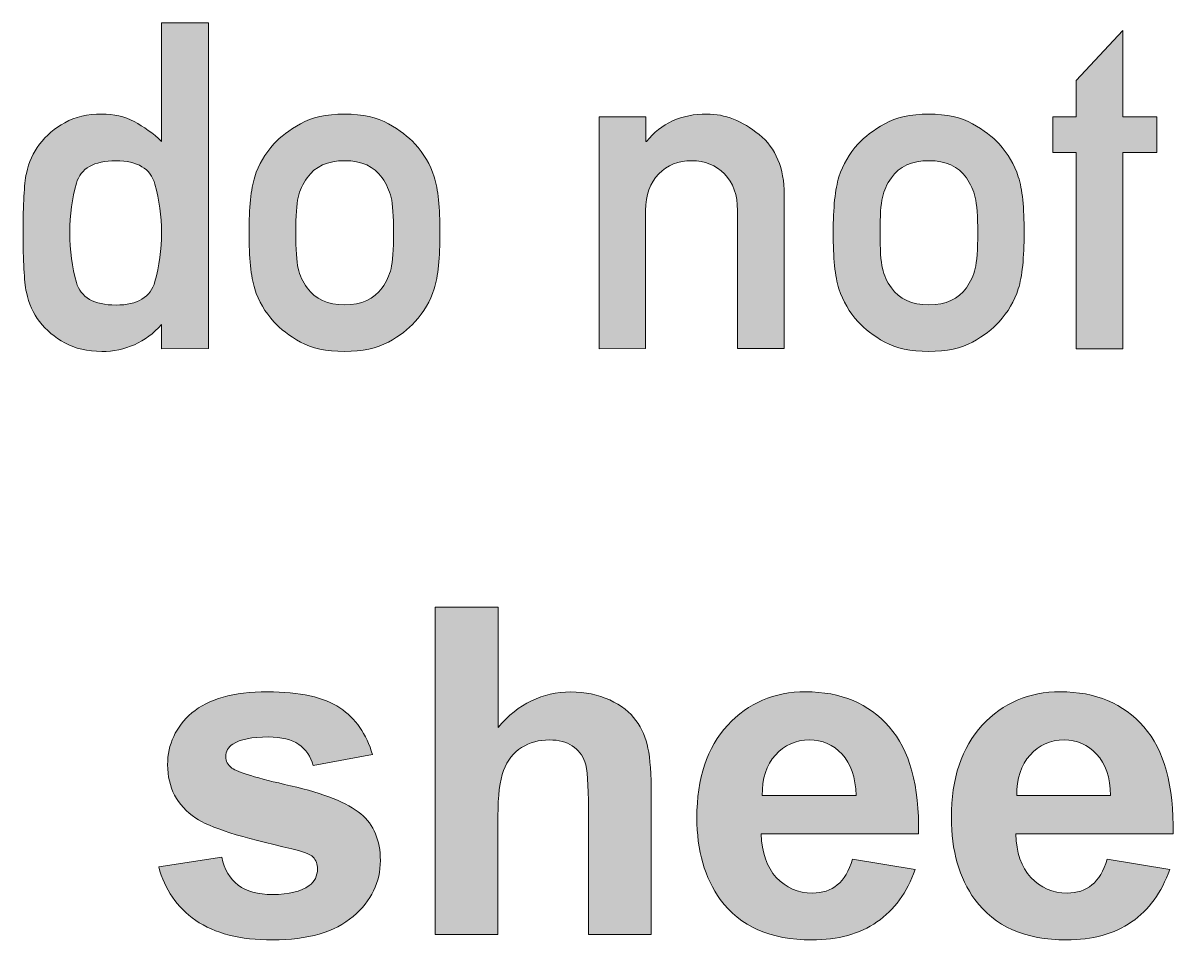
# Model space of a CAD drawing. Header units: inches. Extents: x 247 to 2765, y -1897 to -1110.
# Drawn here: x 2705.35 to 2715.99, y -1319.66 to -1311.18 of the extents above; entities that cross this region are included whole.
import ezdxf

# ---------------------------------------------------------------- set-up
doc = ezdxf.new("R2010")
doc.units = ezdxf.units.IN
doc.header["$MEASUREMENT"] = 0
doc.layers.add('Layer 1', color=7, linetype='Continuous')

# ---------------------------------------------------------------- blocks, each defined once
blk = doc.blocks.new('block 320')
at = {"layer": 'Layer 1', "true_color": 0x010101}
h = blk.add_hatch(color=18, dxfattribs=at)
h.dxf.hatch_style = 2
edge = h.paths.add_edge_path()
edge.add_spline(control_points=[(2706.631, -1314.195), (2706.631, -1314.195), (2706.631, -1313.971), (2706.631, -1313.971), (2706.481, -1314.137), (2706.296, -1314.22), (2706.078, -1314.22), (2705.946, -1314.22), (2705.832, -1314.194), (2705.736, -1314.141), (2705.641, -1314.09), (2705.564, -1314.023), (2705.503, -1313.943), (2705.442, -1313.867), (2705.402, -1313.777), (2705.381, -1313.673), (2705.36, -1313.568), (2705.35, -1313.384), (2705.35, -1313.12), (2705.35, -1312.858), (2705.36, -1312.676), (2705.381, -1312.573), (2705.402, -1312.47), (2705.442, -1312.381), (2705.503, -1312.303), (2705.564, -1312.223), (2705.642, -1312.156), (2705.736, -1312.104), (2705.832, -1312.051), (2705.946, -1312.024), (2706.078, -1312.024), (2706.188, -1312.024), (2706.288, -1312.047), (2706.378, -1312.094), (2706.467, -1312.141), (2706.552, -1312.202), (2706.632, -1312.278), (2706.632, -1312.278), (2706.632, -1311.182), (2706.632, -1311.182), (2706.632, -1311.182), (2707.065, -1311.182), (2707.065, -1311.182), (2707.065, -1311.182), (2707.065, -1314.194), (2707.065, -1314.194), (2707.065, -1314.194), (2706.631, -1314.195), (2706.631, -1314.195), (2706.631, -1314.195), (2706.631, -1314.195), (2706.631, -1314.195)], knot_values=[0, 0, 0, 0, 1, 1, 1, 2, 2, 2, 3, 3, 3, 4, 4, 4, 5, 5, 5, 6, 6, 6, 7, 7, 7, 8, 8, 8, 9, 9, 9, 10, 10, 10, 11, 11, 11, 12, 12, 12, 13, 13, 13, 14, 14, 14, 15, 15, 15, 16, 16, 16, 17, 17, 17, 17], degree=3, periodic=1)
edge = h.paths.add_edge_path()
edge.add_spline(control_points=[(2706.21, -1312.457), (2706.006, -1312.457), (2705.883, -1312.526), (2705.843, -1312.665), (2705.803, -1312.805), (2705.782, -1312.956), (2705.782, -1313.12), (2705.782, -1313.288), (2705.803, -1313.442), (2705.843, -1313.581), (2705.883, -1313.721), (2706.006, -1313.791), (2706.21, -1313.791), (2706.409, -1313.791), (2706.53, -1313.718), (2706.57, -1313.574), (2706.611, -1313.429), (2706.631, -1313.278), (2706.631, -1313.121), (2706.631, -1312.968), (2706.611, -1312.819), (2706.57, -1312.674), (2706.53, -1312.529), (2706.409, -1312.457), (2706.21, -1312.457)], knot_values=[0, 0, 0, 0, 1, 1, 1, 2, 2, 2, 3, 3, 3, 4, 4, 4, 5, 5, 5, 6, 6, 6, 7, 7, 7, 8, 8, 8, 8], degree=3, periodic=1)
h = blk.add_hatch(color=18, dxfattribs=at)
h.dxf.hatch_style = 2
h.paths.add_polyline_path([(2715.09, -1314.197), (2715.09, -1312.381), (2714.875, -1312.381), (2714.875, -1312.049), (2715.09, -1312.049), (2715.09, -1311.713), (2715.522, -1311.252), (2715.522, -1312.049), (2715.836, -1312.049), (2715.836, -1312.381), (2715.522, -1312.381), (2715.522, -1314.197)])
h = blk.add_hatch(color=18, dxfattribs=at)
h.dxf.hatch_style = 2
edge = h.paths.add_edge_path()
edge.add_spline(control_points=[(2707.44, -1313.12), (2707.44, -1312.89), (2707.457, -1312.718), (2707.493, -1312.605), (2707.529, -1312.492), (2707.588, -1312.391), (2707.671, -1312.3), (2707.73, -1312.235), (2707.811, -1312.173), (2707.916, -1312.114), (2708.02, -1312.054), (2708.156, -1312.025), (2708.324, -1312.025), (2708.49, -1312.025), (2708.625, -1312.054), (2708.729, -1312.114), (2708.833, -1312.173), (2708.915, -1312.235), (2708.974, -1312.3), (2709.057, -1312.391), (2709.116, -1312.492), (2709.152, -1312.605), (2709.188, -1312.718), (2709.206, -1312.89), (2709.206, -1313.12), (2709.206, -1313.354), (2709.188, -1313.528), (2709.152, -1313.641), (2709.116, -1313.754), (2709.057, -1313.856), (2708.974, -1313.947), (2708.915, -1314.014), (2708.833, -1314.075), (2708.729, -1314.133), (2708.624, -1314.191), (2708.488, -1314.22), (2708.324, -1314.22), (2708.155, -1314.22), (2708.02, -1314.191), (2707.916, -1314.133), (2707.812, -1314.075), (2707.73, -1314.013), (2707.671, -1313.947), (2707.588, -1313.856), (2707.529, -1313.754), (2707.493, -1313.641), (2707.457, -1313.529), (2707.44, -1313.354), (2707.44, -1313.12)], knot_values=[0, 0, 0, 0, 1, 1, 1, 2, 2, 2, 3, 3, 3, 4, 4, 4, 5, 5, 5, 6, 6, 6, 7, 7, 7, 8, 8, 8, 9, 9, 9, 10, 10, 10, 11, 11, 11, 12, 12, 12, 13, 13, 13, 14, 14, 14, 15, 15, 15, 16, 16, 16, 16], degree=3, periodic=1)
edge = h.paths.add_edge_path()
edge.add_spline(control_points=[(2708.777, -1313.124), (2708.777, -1312.969), (2708.77, -1312.859), (2708.754, -1312.795), (2708.737, -1312.732), (2708.711, -1312.671), (2708.672, -1312.613), (2708.596, -1312.508), (2708.481, -1312.456), (2708.325, -1312.456), (2708.167, -1312.456), (2708.051, -1312.508), (2707.978, -1312.613), (2707.937, -1312.671), (2707.909, -1312.732), (2707.895, -1312.795), (2707.88, -1312.859), (2707.873, -1312.966), (2707.873, -1313.12), (2707.873, -1313.277), (2707.88, -1313.388), (2707.895, -1313.452), (2707.909, -1313.515), (2707.937, -1313.576), (2707.978, -1313.632), (2708.051, -1313.737), (2708.167, -1313.789), (2708.325, -1313.789), (2708.481, -1313.789), (2708.597, -1313.737), (2708.672, -1313.632), (2708.711, -1313.576), (2708.738, -1313.516), (2708.754, -1313.453), (2708.769, -1313.389), (2708.777, -1313.28), (2708.777, -1313.124)], knot_values=[0, 0, 0, 0, 1, 1, 1, 2, 2, 2, 3, 3, 3, 4, 4, 4, 5, 5, 5, 6, 6, 6, 7, 7, 7, 8, 8, 8, 9, 9, 9, 10, 10, 10, 11, 11, 11, 12, 12, 12, 12], degree=3, periodic=1)
h = blk.add_hatch(color=18, dxfattribs=at)
h.dxf.hatch_style = 2
edge = h.paths.add_edge_path()
edge.add_spline(control_points=[(2710.677, -1314.195), (2710.677, -1314.195), (2710.677, -1312.049), (2710.677, -1312.049), (2710.677, -1312.049), (2711.109, -1312.049), (2711.109, -1312.049), (2711.109, -1312.049), (2711.109, -1312.279), (2711.109, -1312.279), (2711.109, -1312.279), (2711.117, -1312.279), (2711.117, -1312.279), (2711.251, -1312.109), (2711.437, -1312.024), (2711.675, -1312.024), (2711.842, -1312.024), (2712.003, -1312.088), (2712.158, -1312.214), (2712.313, -1312.341), (2712.39, -1312.525), (2712.39, -1312.768), (2712.39, -1312.768), (2712.39, -1314.194), (2712.39, -1314.194), (2712.39, -1314.194), (2711.958, -1314.194), (2711.958, -1314.194), (2711.958, -1314.194), (2711.958, -1312.917), (2711.958, -1312.917), (2711.958, -1312.772), (2711.918, -1312.66), (2711.837, -1312.578), (2711.756, -1312.497), (2711.656, -1312.456), (2711.536, -1312.456), (2711.411, -1312.456), (2711.309, -1312.496), (2711.229, -1312.578), (2711.149, -1312.66), (2711.108, -1312.772), (2711.108, -1312.917), (2711.108, -1312.917), (2711.108, -1314.194), (2711.108, -1314.194), (2711.108, -1314.194), (2710.677, -1314.195), (2710.677, -1314.195), (2710.677, -1314.195), (2710.677, -1314.195), (2710.677, -1314.195)], knot_values=[0, 0, 0, 0, 1, 1, 1, 2, 2, 2, 3, 3, 3, 4, 4, 4, 5, 5, 5, 6, 6, 6, 7, 7, 7, 8, 8, 8, 9, 9, 9, 10, 10, 10, 11, 11, 11, 12, 12, 12, 13, 13, 13, 14, 14, 14, 15, 15, 15, 16, 16, 16, 17, 17, 17, 17], degree=3, periodic=1)
h = blk.add_hatch(color=18, dxfattribs=at)
h.dxf.hatch_style = 2
edge = h.paths.add_edge_path()
edge.add_spline(control_points=[(2712.843, -1313.12), (2712.843, -1312.89), (2712.861, -1312.718), (2712.896, -1312.605), (2712.932, -1312.492), (2712.992, -1312.391), (2713.074, -1312.3), (2713.134, -1312.235), (2713.215, -1312.173), (2713.319, -1312.114), (2713.423, -1312.054), (2713.559, -1312.025), (2713.727, -1312.025), (2713.892, -1312.025), (2714.027, -1312.054), (2714.131, -1312.114), (2714.235, -1312.173), (2714.318, -1312.235), (2714.377, -1312.3), (2714.46, -1312.391), (2714.519, -1312.492), (2714.555, -1312.605), (2714.592, -1312.718), (2714.609, -1312.89), (2714.609, -1313.12), (2714.609, -1313.354), (2714.591, -1313.528), (2714.555, -1313.641), (2714.52, -1313.754), (2714.46, -1313.856), (2714.377, -1313.947), (2714.318, -1314.014), (2714.236, -1314.075), (2714.131, -1314.133), (2714.027, -1314.191), (2713.892, -1314.22), (2713.727, -1314.22), (2713.558, -1314.22), (2713.423, -1314.191), (2713.319, -1314.133), (2713.215, -1314.075), (2713.134, -1314.013), (2713.074, -1313.947), (2712.992, -1313.856), (2712.932, -1313.754), (2712.896, -1313.641), (2712.86, -1313.529), (2712.843, -1313.354), (2712.843, -1313.12)], knot_values=[0, 0, 0, 0, 1, 1, 1, 2, 2, 2, 3, 3, 3, 4, 4, 4, 5, 5, 5, 6, 6, 6, 7, 7, 7, 8, 8, 8, 9, 9, 9, 10, 10, 10, 11, 11, 11, 12, 12, 12, 13, 13, 13, 14, 14, 14, 15, 15, 15, 16, 16, 16, 16], degree=3, periodic=1)
edge = h.paths.add_edge_path()
edge.add_spline(control_points=[(2714.18, -1313.124), (2714.18, -1312.969), (2714.172, -1312.859), (2714.156, -1312.795), (2714.141, -1312.732), (2714.113, -1312.671), (2714.076, -1312.613), (2713.999, -1312.508), (2713.884, -1312.456), (2713.728, -1312.456), (2713.57, -1312.456), (2713.454, -1312.508), (2713.381, -1312.613), (2713.34, -1312.671), (2713.312, -1312.732), (2713.298, -1312.795), (2713.283, -1312.859), (2713.276, -1312.966), (2713.276, -1313.12), (2713.276, -1313.277), (2713.283, -1313.388), (2713.298, -1313.452), (2713.312, -1313.515), (2713.34, -1313.576), (2713.381, -1313.632), (2713.454, -1313.737), (2713.57, -1313.789), (2713.728, -1313.789), (2713.884, -1313.789), (2714, -1313.737), (2714.076, -1313.632), (2714.113, -1313.576), (2714.141, -1313.516), (2714.156, -1313.453), (2714.172, -1313.389), (2714.18, -1313.28), (2714.18, -1313.124)], knot_values=[0, 0, 0, 0, 1, 1, 1, 2, 2, 2, 3, 3, 3, 4, 4, 4, 5, 5, 5, 6, 6, 6, 7, 7, 7, 8, 8, 8, 9, 9, 9, 10, 10, 10, 11, 11, 11, 12, 12, 12, 12], degree=3, periodic=1)
at = {"layer": 'Layer 1', "lineweight": 0}
blk.add_lwpolyline([(2715.09, -1314.197), (2715.09, -1312.381), (2714.875, -1312.381), (2714.875, -1312.049), (2715.09, -1312.049), (2715.09, -1311.713), (2715.522, -1311.252), (2715.522, -1312.049), (2715.836, -1312.049), (2715.836, -1312.381), (2715.522, -1312.381), (2715.522, -1314.197), (2715.09, -1314.197)], dxfattribs=at)
for points, knots in [([(2706.631, -1314.195), (2706.631, -1314.195), (2706.631, -1313.971), (2706.631, -1313.971), (2706.481, -1314.137), (2706.296, -1314.22), (2706.078, -1314.22), (2705.946, -1314.22), (2705.832, -1314.194), (2705.736, -1314.141), (2705.641, -1314.09), (2705.564, -1314.023), (2705.503, -1313.943), (2705.442, -1313.867), (2705.402, -1313.777), (2705.381, -1313.673), (2705.36, -1313.568), (2705.35, -1313.384), (2705.35, -1313.12), (2705.35, -1312.858), (2705.36, -1312.676), (2705.381, -1312.573), (2705.402, -1312.47), (2705.442, -1312.381), (2705.503, -1312.303), (2705.564, -1312.223), (2705.642, -1312.156), (2705.736, -1312.104), (2705.832, -1312.051), (2705.946, -1312.024), (2706.078, -1312.024), (2706.188, -1312.024), (2706.288, -1312.047), (2706.378, -1312.094), (2706.467, -1312.141), (2706.552, -1312.202), (2706.632, -1312.278), (2706.632, -1312.278), (2706.632, -1311.182), (2706.632, -1311.182), (2706.632, -1311.182), (2707.065, -1311.182), (2707.065, -1311.182), (2707.065, -1311.182), (2707.065, -1314.194), (2707.065, -1314.194), (2707.065, -1314.194), (2706.631, -1314.195), (2706.631, -1314.195), (2706.631, -1314.195), (2706.631, -1314.195), (2706.631, -1314.195)], [0, 0, 0, 0, 1, 1, 1, 2, 2, 2, 3, 3, 3, 4, 4, 4, 5, 5, 5, 6, 6, 6, 7, 7, 7, 8, 8, 8, 9, 9, 9, 10, 10, 10, 11, 11, 11, 12, 12, 12, 13, 13, 13, 14, 14, 14, 15, 15, 15, 16, 16, 16, 17, 17, 17, 17]), ([(2707.44, -1313.12), (2707.44, -1312.89), (2707.457, -1312.718), (2707.493, -1312.605), (2707.529, -1312.492), (2707.588, -1312.391), (2707.671, -1312.3), (2707.73, -1312.235), (2707.811, -1312.173), (2707.916, -1312.114), (2708.02, -1312.054), (2708.156, -1312.025), (2708.324, -1312.025), (2708.49, -1312.025), (2708.625, -1312.054), (2708.729, -1312.114), (2708.833, -1312.173), (2708.915, -1312.235), (2708.974, -1312.3), (2709.057, -1312.391), (2709.116, -1312.492), (2709.152, -1312.605), (2709.188, -1312.718), (2709.206, -1312.89), (2709.206, -1313.12), (2709.206, -1313.354), (2709.188, -1313.528), (2709.152, -1313.641), (2709.116, -1313.754), (2709.057, -1313.856), (2708.974, -1313.947), (2708.915, -1314.014), (2708.833, -1314.075), (2708.729, -1314.133), (2708.624, -1314.191), (2708.488, -1314.22), (2708.324, -1314.22), (2708.155, -1314.22), (2708.02, -1314.191), (2707.916, -1314.133), (2707.812, -1314.075), (2707.73, -1314.013), (2707.671, -1313.947), (2707.588, -1313.856), (2707.529, -1313.754), (2707.493, -1313.641), (2707.457, -1313.529), (2707.44, -1313.354), (2707.44, -1313.12)], [0, 0, 0, 0, 1, 1, 1, 2, 2, 2, 3, 3, 3, 4, 4, 4, 5, 5, 5, 6, 6, 6, 7, 7, 7, 8, 8, 8, 9, 9, 9, 10, 10, 10, 11, 11, 11, 12, 12, 12, 13, 13, 13, 14, 14, 14, 15, 15, 15, 16, 16, 16, 16]), ([(2710.677, -1314.195), (2710.677, -1314.195), (2710.677, -1312.049), (2710.677, -1312.049), (2710.677, -1312.049), (2711.109, -1312.049), (2711.109, -1312.049), (2711.109, -1312.049), (2711.109, -1312.279), (2711.109, -1312.279), (2711.109, -1312.279), (2711.117, -1312.279), (2711.117, -1312.279), (2711.251, -1312.109), (2711.437, -1312.024), (2711.675, -1312.024), (2711.842, -1312.024), (2712.003, -1312.088), (2712.158, -1312.214), (2712.313, -1312.341), (2712.39, -1312.525), (2712.39, -1312.768), (2712.39, -1312.768), (2712.39, -1314.194), (2712.39, -1314.194), (2712.39, -1314.194), (2711.958, -1314.194), (2711.958, -1314.194), (2711.958, -1314.194), (2711.958, -1312.917), (2711.958, -1312.917), (2711.958, -1312.772), (2711.918, -1312.66), (2711.837, -1312.578), (2711.756, -1312.497), (2711.656, -1312.456), (2711.536, -1312.456), (2711.411, -1312.456), (2711.309, -1312.496), (2711.229, -1312.578), (2711.149, -1312.66), (2711.108, -1312.772), (2711.108, -1312.917), (2711.108, -1312.917), (2711.108, -1314.194), (2711.108, -1314.194), (2711.108, -1314.194), (2710.677, -1314.195), (2710.677, -1314.195), (2710.677, -1314.195), (2710.677, -1314.195), (2710.677, -1314.195)], [0, 0, 0, 0, 1, 1, 1, 2, 2, 2, 3, 3, 3, 4, 4, 4, 5, 5, 5, 6, 6, 6, 7, 7, 7, 8, 8, 8, 9, 9, 9, 10, 10, 10, 11, 11, 11, 12, 12, 12, 13, 13, 13, 14, 14, 14, 15, 15, 15, 16, 16, 16, 17, 17, 17, 17]), ([(2712.843, -1313.12), (2712.843, -1312.89), (2712.861, -1312.718), (2712.896, -1312.605), (2712.932, -1312.492), (2712.992, -1312.391), (2713.074, -1312.3), (2713.134, -1312.235), (2713.215, -1312.173), (2713.319, -1312.114), (2713.423, -1312.054), (2713.559, -1312.025), (2713.727, -1312.025), (2713.892, -1312.025), (2714.027, -1312.054), (2714.131, -1312.114), (2714.235, -1312.173), (2714.318, -1312.235), (2714.377, -1312.3), (2714.46, -1312.391), (2714.519, -1312.492), (2714.555, -1312.605), (2714.592, -1312.718), (2714.609, -1312.89), (2714.609, -1313.12), (2714.609, -1313.354), (2714.591, -1313.528), (2714.555, -1313.641), (2714.52, -1313.754), (2714.46, -1313.856), (2714.377, -1313.947), (2714.318, -1314.014), (2714.236, -1314.075), (2714.131, -1314.133), (2714.027, -1314.191), (2713.892, -1314.22), (2713.727, -1314.22), (2713.558, -1314.22), (2713.423, -1314.191), (2713.319, -1314.133), (2713.215, -1314.075), (2713.134, -1314.013), (2713.074, -1313.947), (2712.992, -1313.856), (2712.932, -1313.754), (2712.896, -1313.641), (2712.86, -1313.529), (2712.843, -1313.354), (2712.843, -1313.12)], [0, 0, 0, 0, 1, 1, 1, 2, 2, 2, 3, 3, 3, 4, 4, 4, 5, 5, 5, 6, 6, 6, 7, 7, 7, 8, 8, 8, 9, 9, 9, 10, 10, 10, 11, 11, 11, 12, 12, 12, 13, 13, 13, 14, 14, 14, 15, 15, 15, 16, 16, 16, 16]), ([(2706.21, -1312.457), (2706.006, -1312.457), (2705.883, -1312.526), (2705.843, -1312.665), (2705.803, -1312.805), (2705.782, -1312.956), (2705.782, -1313.12), (2705.782, -1313.288), (2705.803, -1313.442), (2705.843, -1313.581), (2705.883, -1313.721), (2706.006, -1313.791), (2706.21, -1313.791), (2706.409, -1313.791), (2706.53, -1313.718), (2706.57, -1313.574), (2706.611, -1313.429), (2706.631, -1313.278), (2706.631, -1313.121), (2706.631, -1312.968), (2706.611, -1312.819), (2706.57, -1312.674), (2706.53, -1312.529), (2706.409, -1312.457), (2706.21, -1312.457)], [0, 0, 0, 0, 1, 1, 1, 2, 2, 2, 3, 3, 3, 4, 4, 4, 5, 5, 5, 6, 6, 6, 7, 7, 7, 8, 8, 8, 8]), ([(2708.777, -1313.124), (2708.777, -1312.969), (2708.77, -1312.859), (2708.754, -1312.795), (2708.737, -1312.732), (2708.711, -1312.671), (2708.672, -1312.613), (2708.596, -1312.508), (2708.481, -1312.456), (2708.325, -1312.456), (2708.167, -1312.456), (2708.051, -1312.508), (2707.978, -1312.613), (2707.937, -1312.671), (2707.909, -1312.732), (2707.895, -1312.795), (2707.88, -1312.859), (2707.873, -1312.966), (2707.873, -1313.12), (2707.873, -1313.277), (2707.88, -1313.388), (2707.895, -1313.452), (2707.909, -1313.515), (2707.937, -1313.576), (2707.978, -1313.632), (2708.051, -1313.737), (2708.167, -1313.789), (2708.325, -1313.789), (2708.481, -1313.789), (2708.597, -1313.737), (2708.672, -1313.632), (2708.711, -1313.576), (2708.738, -1313.516), (2708.754, -1313.453), (2708.769, -1313.389), (2708.777, -1313.28), (2708.777, -1313.124)], [0, 0, 0, 0, 1, 1, 1, 2, 2, 2, 3, 3, 3, 4, 4, 4, 5, 5, 5, 6, 6, 6, 7, 7, 7, 8, 8, 8, 9, 9, 9, 10, 10, 10, 11, 11, 11, 12, 12, 12, 12]), ([(2714.18, -1313.124), (2714.18, -1312.969), (2714.172, -1312.859), (2714.156, -1312.795), (2714.141, -1312.732), (2714.113, -1312.671), (2714.076, -1312.613), (2713.999, -1312.508), (2713.884, -1312.456), (2713.728, -1312.456), (2713.57, -1312.456), (2713.454, -1312.508), (2713.381, -1312.613), (2713.34, -1312.671), (2713.312, -1312.732), (2713.298, -1312.795), (2713.283, -1312.859), (2713.276, -1312.966), (2713.276, -1313.12), (2713.276, -1313.277), (2713.283, -1313.388), (2713.298, -1313.452), (2713.312, -1313.515), (2713.34, -1313.576), (2713.381, -1313.632), (2713.454, -1313.737), (2713.57, -1313.789), (2713.728, -1313.789), (2713.884, -1313.789), (2714, -1313.737), (2714.076, -1313.632), (2714.113, -1313.576), (2714.141, -1313.516), (2714.156, -1313.453), (2714.172, -1313.389), (2714.18, -1313.28), (2714.18, -1313.124)], [0, 0, 0, 0, 1, 1, 1, 2, 2, 2, 3, 3, 3, 4, 4, 4, 5, 5, 5, 6, 6, 6, 7, 7, 7, 8, 8, 8, 9, 9, 9, 10, 10, 10, 11, 11, 11, 12, 12, 12, 12])]:
    blk.add_open_spline(points, degree=3, knots=knots, dxfattribs=at)
blk = doc.blocks.new('block 321')
at = {"layer": 'Layer 1', "true_color": 0x010101}
h = blk.add_hatch(color=18, dxfattribs=at)
h.dxf.hatch_style = 2
edge = h.paths.add_edge_path()
edge.add_spline(control_points=[(2709.743, -1316.584), (2709.743, -1316.584), (2709.743, -1317.697), (2709.743, -1317.697), (2709.931, -1317.478), (2710.155, -1317.369), (2710.415, -1317.369), (2710.549, -1317.369), (2710.669, -1317.393), (2710.776, -1317.443), (2710.884, -1317.493), (2710.965, -1317.556), (2711.019, -1317.633), (2711.073, -1317.71), (2711.111, -1317.796), (2711.13, -1317.89), (2711.15, -1317.984), (2711.16, -1318.129), (2711.16, -1318.326), (2711.16, -1318.326), (2711.16, -1319.614), (2711.16, -1319.614), (2711.16, -1319.614), (2710.579, -1319.614), (2710.579, -1319.614), (2710.579, -1319.614), (2710.579, -1318.454), (2710.579, -1318.454), (2710.579, -1318.224), (2710.568, -1318.078), (2710.546, -1318.016), (2710.524, -1317.954), (2710.485, -1317.904), (2710.429, -1317.868), (2710.374, -1317.831), (2710.304, -1317.813), (2710.219, -1317.813), (2710.123, -1317.813), (2710.036, -1317.837), (2709.961, -1317.883), (2709.886, -1317.93), (2709.83, -1318.001), (2709.794, -1318.095), (2709.759, -1318.19), (2709.742, -1318.329), (2709.742, -1318.515), (2709.742, -1318.515), (2709.742, -1319.614), (2709.742, -1319.614), (2709.742, -1319.614), (2709.161, -1319.614), (2709.161, -1319.614), (2709.161, -1319.614), (2709.161, -1316.584), (2709.161, -1316.584), (2709.161, -1316.584), (2709.743, -1316.584), (2709.743, -1316.584)], knot_values=[0, 0, 0, 0, 1, 1, 1, 2, 2, 2, 3, 3, 3, 4, 4, 4, 5, 5, 5, 6, 6, 6, 7, 7, 7, 8, 8, 8, 9, 9, 9, 10, 10, 10, 11, 11, 11, 12, 12, 12, 13, 13, 13, 14, 14, 14, 15, 15, 15, 16, 16, 16, 17, 17, 17, 18, 18, 18, 19, 19, 19, 19], degree=3, periodic=1)
h = blk.add_hatch(color=18, dxfattribs=at)
h.dxf.hatch_style = 2
edge = h.paths.add_edge_path()
edge.add_spline(control_points=[(2706.606, -1318.988), (2706.606, -1318.988), (2707.188, -1318.899), (2707.188, -1318.899), (2707.213, -1319.012), (2707.264, -1319.097), (2707.339, -1319.156), (2707.415, -1319.215), (2707.522, -1319.243), (2707.658, -1319.243), (2707.808, -1319.243), (2707.921, -1319.216), (2707.997, -1319.161), (2708.048, -1319.123), (2708.073, -1319.071), (2708.073, -1319.006), (2708.073, -1318.962), (2708.059, -1318.926), (2708.032, -1318.897), (2708.003, -1318.869), (2707.938, -1318.844), (2707.837, -1318.82), (2707.369, -1318.717), (2707.072, -1318.622), (2706.947, -1318.536), (2706.774, -1318.418), (2706.687, -1318.253), (2706.687, -1318.043), (2706.687, -1317.853), (2706.762, -1317.693), (2706.912, -1317.563), (2707.063, -1317.434), (2707.295, -1317.369), (2707.611, -1317.369), (2707.911, -1317.369), (2708.134, -1317.418), (2708.28, -1317.516), (2708.426, -1317.614), (2708.526, -1317.758), (2708.582, -1317.949), (2708.582, -1317.949), (2708.033, -1318.05), (2708.033, -1318.05), (2708.01, -1317.965), (2707.966, -1317.9), (2707.9, -1317.854), (2707.834, -1317.809), (2707.742, -1317.786), (2707.62, -1317.786), (2707.467, -1317.786), (2707.358, -1317.808), (2707.291, -1317.851), (2707.247, -1317.881), (2707.225, -1317.92), (2707.225, -1317.968), (2707.225, -1318.01), (2707.244, -1318.045), (2707.282, -1318.074), (2707.334, -1318.112), (2707.515, -1318.167), (2707.825, -1318.237), (2708.134, -1318.307), (2708.35, -1318.394), (2708.473, -1318.496), (2708.595, -1318.599), (2708.655, -1318.742), (2708.655, -1318.928), (2708.655, -1319.129), (2708.571, -1319.302), (2708.403, -1319.446), (2708.234, -1319.591), (2707.986, -1319.663), (2707.657, -1319.663), (2707.358, -1319.663), (2707.121, -1319.603), (2706.947, -1319.482), (2706.773, -1319.36), (2706.659, -1319.196), (2706.606, -1318.988)], knot_values=[0, 0, 0, 0, 1, 1, 1, 2, 2, 2, 3, 3, 3, 4, 4, 4, 5, 5, 5, 6, 6, 6, 7, 7, 7, 8, 8, 8, 9, 9, 9, 10, 10, 10, 11, 11, 11, 12, 12, 12, 13, 13, 13, 14, 14, 14, 15, 15, 15, 16, 16, 16, 17, 17, 17, 18, 18, 18, 19, 19, 19, 20, 20, 20, 21, 21, 21, 22, 22, 22, 23, 23, 23, 24, 24, 24, 25, 25, 25, 26, 26, 26, 26], degree=3, periodic=1)
h = blk.add_hatch(color=18, dxfattribs=at)
h.dxf.hatch_style = 2
edge = h.paths.add_edge_path()
edge.add_spline(control_points=[(2713.022, -1318.915), (2713.022, -1318.915), (2713.6, -1319.012), (2713.6, -1319.012), (2713.526, -1319.225), (2713.409, -1319.386), (2713.248, -1319.497), (2713.087, -1319.607), (2712.887, -1319.663), (2712.645, -1319.663), (2712.264, -1319.663), (2711.981, -1319.539), (2711.799, -1319.289), (2711.654, -1319.09), (2711.582, -1318.837), (2711.582, -1318.532), (2711.582, -1318.168), (2711.677, -1317.883), (2711.867, -1317.677), (2712.057, -1317.471), (2712.298, -1317.368), (2712.588, -1317.368), (2712.916, -1317.368), (2713.173, -1317.476), (2713.361, -1317.692), (2713.55, -1317.907), (2713.64, -1318.238), (2713.632, -1318.683), (2713.632, -1318.683), (2712.177, -1318.683), (2712.177, -1318.683), (2712.182, -1318.855), (2712.229, -1318.989), (2712.317, -1319.086), (2712.407, -1319.181), (2712.518, -1319.229), (2712.652, -1319.229), (2712.743, -1319.229), (2712.82, -1319.205), (2712.881, -1319.154), (2712.943, -1319.105), (2712.99, -1319.026), (2713.022, -1318.915)], knot_values=[0, 0, 0, 0, 1, 1, 1, 2, 2, 2, 3, 3, 3, 4, 4, 4, 5, 5, 5, 6, 6, 6, 7, 7, 7, 8, 8, 8, 9, 9, 9, 10, 10, 10, 11, 11, 11, 12, 12, 12, 13, 13, 13, 14, 14, 14, 14], degree=3, periodic=1)
edge = h.paths.add_edge_path()
edge.add_spline(control_points=[(2713.055, -1318.328), (2713.051, -1318.16), (2713.007, -1318.032), (2712.925, -1317.945), (2712.843, -1317.857), (2712.741, -1317.813), (2712.623, -1317.813), (2712.497, -1317.813), (2712.392, -1317.86), (2712.309, -1317.953), (2712.226, -1318.045), (2712.185, -1318.17), (2712.187, -1318.328), (2712.187, -1318.328), (2713.055, -1318.328), (2713.055, -1318.328)], knot_values=[0, 0, 0, 0, 1, 1, 1, 2, 2, 2, 3, 3, 3, 4, 4, 4, 5, 5, 5, 5], degree=3, periodic=1)
h = blk.add_hatch(color=18, dxfattribs=at)
h.dxf.hatch_style = 2
edge = h.paths.add_edge_path()
edge.add_spline(control_points=[(2715.376, -1318.915), (2715.376, -1318.915), (2715.955, -1319.012), (2715.955, -1319.012), (2715.88, -1319.225), (2715.763, -1319.386), (2715.602, -1319.497), (2715.442, -1319.607), (2715.242, -1319.663), (2715, -1319.663), (2714.618, -1319.663), (2714.336, -1319.539), (2714.153, -1319.289), (2714.008, -1319.09), (2713.936, -1318.837), (2713.936, -1318.532), (2713.936, -1318.168), (2714.032, -1317.883), (2714.222, -1317.677), (2714.411, -1317.471), (2714.653, -1317.368), (2714.943, -1317.368), (2715.27, -1317.368), (2715.527, -1317.476), (2715.716, -1317.692), (2715.905, -1317.907), (2715.995, -1318.238), (2715.987, -1318.683), (2715.987, -1318.683), (2714.532, -1318.683), (2714.532, -1318.683), (2714.536, -1318.855), (2714.583, -1318.989), (2714.672, -1319.086), (2714.761, -1319.181), (2714.873, -1319.229), (2715.007, -1319.229), (2715.098, -1319.229), (2715.174, -1319.205), (2715.236, -1319.154), (2715.297, -1319.105), (2715.344, -1319.026), (2715.376, -1318.915)], knot_values=[0, 0, 0, 0, 1, 1, 1, 2, 2, 2, 3, 3, 3, 4, 4, 4, 5, 5, 5, 6, 6, 6, 7, 7, 7, 8, 8, 8, 9, 9, 9, 10, 10, 10, 11, 11, 11, 12, 12, 12, 13, 13, 13, 14, 14, 14, 14], degree=3, periodic=1)
edge = h.paths.add_edge_path()
edge.add_spline(control_points=[(2715.409, -1318.328), (2715.405, -1318.16), (2715.362, -1318.032), (2715.279, -1317.945), (2715.197, -1317.857), (2715.096, -1317.813), (2714.978, -1317.813), (2714.851, -1317.813), (2714.746, -1317.86), (2714.664, -1317.953), (2714.581, -1318.045), (2714.54, -1318.17), (2714.541, -1318.328), (2714.541, -1318.328), (2715.409, -1318.328), (2715.409, -1318.328)], knot_values=[0, 0, 0, 0, 1, 1, 1, 2, 2, 2, 3, 3, 3, 4, 4, 4, 5, 5, 5, 5], degree=3, periodic=1)
at = {"layer": 'Layer 1', "lineweight": 0}
for points, knots in [([(2709.743, -1316.584), (2709.743, -1316.584), (2709.743, -1317.697), (2709.743, -1317.697), (2709.931, -1317.478), (2710.155, -1317.369), (2710.415, -1317.369), (2710.549, -1317.369), (2710.669, -1317.393), (2710.776, -1317.443), (2710.884, -1317.493), (2710.965, -1317.556), (2711.019, -1317.633), (2711.073, -1317.71), (2711.111, -1317.796), (2711.13, -1317.89), (2711.15, -1317.984), (2711.16, -1318.129), (2711.16, -1318.326), (2711.16, -1318.326), (2711.16, -1319.614), (2711.16, -1319.614), (2711.16, -1319.614), (2710.579, -1319.614), (2710.579, -1319.614), (2710.579, -1319.614), (2710.579, -1318.454), (2710.579, -1318.454), (2710.579, -1318.224), (2710.568, -1318.078), (2710.546, -1318.016), (2710.524, -1317.954), (2710.485, -1317.904), (2710.429, -1317.868), (2710.374, -1317.831), (2710.304, -1317.813), (2710.219, -1317.813), (2710.123, -1317.813), (2710.036, -1317.837), (2709.961, -1317.883), (2709.886, -1317.93), (2709.83, -1318.001), (2709.794, -1318.095), (2709.759, -1318.19), (2709.742, -1318.329), (2709.742, -1318.515), (2709.742, -1318.515), (2709.742, -1319.614), (2709.742, -1319.614), (2709.742, -1319.614), (2709.161, -1319.614), (2709.161, -1319.614), (2709.161, -1319.614), (2709.161, -1316.584), (2709.161, -1316.584), (2709.161, -1316.584), (2709.743, -1316.584), (2709.743, -1316.584)], [0, 0, 0, 0, 1, 1, 1, 2, 2, 2, 3, 3, 3, 4, 4, 4, 5, 5, 5, 6, 6, 6, 7, 7, 7, 8, 8, 8, 9, 9, 9, 10, 10, 10, 11, 11, 11, 12, 12, 12, 13, 13, 13, 14, 14, 14, 15, 15, 15, 16, 16, 16, 17, 17, 17, 18, 18, 18, 19, 19, 19, 19]), ([(2706.606, -1318.988), (2706.606, -1318.988), (2707.188, -1318.899), (2707.188, -1318.899), (2707.213, -1319.012), (2707.264, -1319.097), (2707.339, -1319.156), (2707.415, -1319.215), (2707.522, -1319.243), (2707.658, -1319.243), (2707.808, -1319.243), (2707.921, -1319.216), (2707.997, -1319.161), (2708.048, -1319.123), (2708.073, -1319.071), (2708.073, -1319.006), (2708.073, -1318.962), (2708.059, -1318.926), (2708.032, -1318.897), (2708.003, -1318.869), (2707.938, -1318.844), (2707.837, -1318.82), (2707.369, -1318.717), (2707.072, -1318.622), (2706.947, -1318.536), (2706.774, -1318.418), (2706.687, -1318.253), (2706.687, -1318.043), (2706.687, -1317.853), (2706.762, -1317.693), (2706.912, -1317.563), (2707.063, -1317.434), (2707.295, -1317.369), (2707.611, -1317.369), (2707.911, -1317.369), (2708.134, -1317.418), (2708.28, -1317.516), (2708.426, -1317.614), (2708.526, -1317.758), (2708.582, -1317.949), (2708.582, -1317.949), (2708.033, -1318.05), (2708.033, -1318.05), (2708.01, -1317.965), (2707.966, -1317.9), (2707.9, -1317.854), (2707.834, -1317.809), (2707.742, -1317.786), (2707.62, -1317.786), (2707.467, -1317.786), (2707.358, -1317.808), (2707.291, -1317.851), (2707.247, -1317.881), (2707.225, -1317.92), (2707.225, -1317.968), (2707.225, -1318.01), (2707.244, -1318.045), (2707.282, -1318.074), (2707.334, -1318.112), (2707.515, -1318.167), (2707.825, -1318.237), (2708.134, -1318.307), (2708.35, -1318.394), (2708.473, -1318.496), (2708.595, -1318.599), (2708.655, -1318.742), (2708.655, -1318.928), (2708.655, -1319.129), (2708.571, -1319.302), (2708.403, -1319.446), (2708.234, -1319.591), (2707.986, -1319.663), (2707.657, -1319.663), (2707.358, -1319.663), (2707.121, -1319.603), (2706.947, -1319.482), (2706.773, -1319.36), (2706.659, -1319.196), (2706.606, -1318.988)], [0, 0, 0, 0, 1, 1, 1, 2, 2, 2, 3, 3, 3, 4, 4, 4, 5, 5, 5, 6, 6, 6, 7, 7, 7, 8, 8, 8, 9, 9, 9, 10, 10, 10, 11, 11, 11, 12, 12, 12, 13, 13, 13, 14, 14, 14, 15, 15, 15, 16, 16, 16, 17, 17, 17, 18, 18, 18, 19, 19, 19, 20, 20, 20, 21, 21, 21, 22, 22, 22, 23, 23, 23, 24, 24, 24, 25, 25, 25, 26, 26, 26, 26]), ([(2713.022, -1318.915), (2713.022, -1318.915), (2713.6, -1319.012), (2713.6, -1319.012), (2713.526, -1319.225), (2713.409, -1319.386), (2713.248, -1319.497), (2713.087, -1319.607), (2712.887, -1319.663), (2712.645, -1319.663), (2712.264, -1319.663), (2711.981, -1319.539), (2711.799, -1319.289), (2711.654, -1319.09), (2711.582, -1318.837), (2711.582, -1318.532), (2711.582, -1318.168), (2711.677, -1317.883), (2711.867, -1317.677), (2712.057, -1317.471), (2712.298, -1317.368), (2712.588, -1317.368), (2712.916, -1317.368), (2713.173, -1317.476), (2713.361, -1317.692), (2713.55, -1317.907), (2713.64, -1318.238), (2713.632, -1318.683), (2713.632, -1318.683), (2712.177, -1318.683), (2712.177, -1318.683), (2712.182, -1318.855), (2712.229, -1318.989), (2712.317, -1319.086), (2712.407, -1319.181), (2712.518, -1319.229), (2712.652, -1319.229), (2712.743, -1319.229), (2712.82, -1319.205), (2712.881, -1319.154), (2712.943, -1319.105), (2712.99, -1319.026), (2713.022, -1318.915)], [0, 0, 0, 0, 1, 1, 1, 2, 2, 2, 3, 3, 3, 4, 4, 4, 5, 5, 5, 6, 6, 6, 7, 7, 7, 8, 8, 8, 9, 9, 9, 10, 10, 10, 11, 11, 11, 12, 12, 12, 13, 13, 13, 14, 14, 14, 14]), ([(2715.376, -1318.915), (2715.376, -1318.915), (2715.955, -1319.012), (2715.955, -1319.012), (2715.88, -1319.225), (2715.763, -1319.386), (2715.602, -1319.497), (2715.442, -1319.607), (2715.242, -1319.663), (2715, -1319.663), (2714.618, -1319.663), (2714.336, -1319.539), (2714.153, -1319.289), (2714.008, -1319.09), (2713.936, -1318.837), (2713.936, -1318.532), (2713.936, -1318.168), (2714.032, -1317.883), (2714.222, -1317.677), (2714.411, -1317.471), (2714.653, -1317.368), (2714.943, -1317.368), (2715.27, -1317.368), (2715.527, -1317.476), (2715.716, -1317.692), (2715.905, -1317.907), (2715.995, -1318.238), (2715.987, -1318.683), (2715.987, -1318.683), (2714.532, -1318.683), (2714.532, -1318.683), (2714.536, -1318.855), (2714.583, -1318.989), (2714.672, -1319.086), (2714.761, -1319.181), (2714.873, -1319.229), (2715.007, -1319.229), (2715.098, -1319.229), (2715.174, -1319.205), (2715.236, -1319.154), (2715.297, -1319.105), (2715.344, -1319.026), (2715.376, -1318.915)], [0, 0, 0, 0, 1, 1, 1, 2, 2, 2, 3, 3, 3, 4, 4, 4, 5, 5, 5, 6, 6, 6, 7, 7, 7, 8, 8, 8, 9, 9, 9, 10, 10, 10, 11, 11, 11, 12, 12, 12, 13, 13, 13, 14, 14, 14, 14]), ([(2713.055, -1318.328), (2713.051, -1318.16), (2713.007, -1318.032), (2712.925, -1317.945), (2712.843, -1317.857), (2712.741, -1317.813), (2712.623, -1317.813), (2712.497, -1317.813), (2712.392, -1317.86), (2712.309, -1317.953), (2712.226, -1318.045), (2712.185, -1318.17), (2712.187, -1318.328), (2712.187, -1318.328), (2713.055, -1318.328), (2713.055, -1318.328)], [0, 0, 0, 0, 1, 1, 1, 2, 2, 2, 3, 3, 3, 4, 4, 4, 5, 5, 5, 5]), ([(2715.409, -1318.328), (2715.405, -1318.16), (2715.362, -1318.032), (2715.279, -1317.945), (2715.197, -1317.857), (2715.096, -1317.813), (2714.978, -1317.813), (2714.851, -1317.813), (2714.746, -1317.86), (2714.664, -1317.953), (2714.581, -1318.045), (2714.54, -1318.17), (2714.541, -1318.328), (2714.541, -1318.328), (2715.409, -1318.328), (2715.409, -1318.328)], [0, 0, 0, 0, 1, 1, 1, 2, 2, 2, 3, 3, 3, 4, 4, 4, 5, 5, 5, 5])]:
    blk.add_open_spline(points, degree=3, knots=knots, dxfattribs=at)
blk = doc.blocks.new('block 316')
at = {"layer": 'Layer 1'}
for name in ['block 320', 'block 321']:
    blk.add_blockref(name, (0, 0), dxfattribs=at)

msp = doc.modelspace()

# ---------------------------------------------------------------- block references
at = {"layer": 'Layer 1'}
msp.add_blockref('block 316', (0, 0), dxfattribs=at)

doc.saveas('drawing.dxf')
